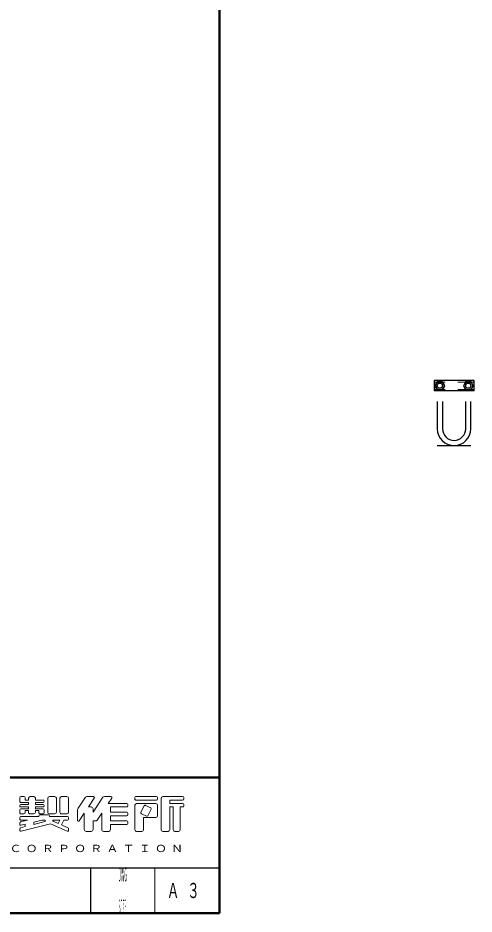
# Model space of a CAD drawing. Units: millimetres on the paper. Extents: x -385 to 39, y -4 to 267.
# Drawn here: x -31.2 to 39.4, y -0.1 to 138.6 of the extents above; entities that cross this region are included whole.
import ezdxf
from ezdxf.enums import TextEntityAlignment as Align

# ---------------------------------------------------------------- set-up
doc = ezdxf.new("R2010")
doc.units = ezdxf.units.MM
doc.linetypes.add('USER1', pattern=[4.5, 2.5, -2])
doc.layers.add('1_10', color=7, linetype='Continuous', lineweight=13)
doc.layers.add('NAKAMURA図枠', color=7, linetype='Continuous', lineweight=13)
doc.styles.add('ＭＳ ゴシック', font='')
doc.styles.get('ＭＳ ゴシック').set_extended_font_data('MS Gothic')

msp = doc.modelspace()

# ---------------------------------------------------------------- linework, layer by layer
at = {"layer": '1_10', "lineweight": 25}
for p, q in [((33.217, 82.468), (33.217, 80.868)), ((39.417, 82.468), (33.217, 82.468)), ((33.742, 82.318), (33.366, 81.668)), ((34.492, 82.318), (33.742, 82.318)), ((34.868, 81.668), (34.492, 82.318)), ((38.142, 82.318), (37.766, 81.668)), ((38.892, 82.318), (38.142, 82.318)), ((39.268, 81.668), (38.892, 82.318)), ((39.417, 80.868), (39.417, 82.468)), ((39.417, 80.868), (33.217, 80.868)), ((33.366, 81.668), (33.742, 81.018)), ((33.742, 81.018), (34.492, 81.018)), ((34.492, 81.018), (34.868, 81.668)), ((37.766, 81.668), (38.142, 81.018)), ((38.142, 81.018), (38.892, 81.018)), ((38.892, 81.018), (39.268, 81.668)), ((33.717, 79.202), (33.717, 75.002)), ((34.517, 79.202), (34.517, 75.002)), ((38.117, 75.002), (38.117, 79.202)), ((38.917, 75.002), (38.917, 79.202)), ((33.717, 72.402), (38.917, 72.402))]:
    msp.add_line(p, q, dxfattribs=at)
at = {"layer": '1_10', "linetype": 'USER1'}
for p, q in [((39.417, 82.238), (33.217, 82.238)), ((39.417, 81.098), (33.217, 81.098))]:
    msp.add_line(p, q, dxfattribs=at)
at = {"layer": '1_10', "lineweight": 25}
for centre, radius in [((34.117, 81.668), 0.65), ((34.117, 81.668), 0.4), ((38.517, 81.668), 0.65), ((38.517, 81.668), 0.4)]:
    msp.add_circle(centre, radius, dxfattribs=at)
for radius in [2.6, 1.8]:
    msp.add_arc((36.317, 75.002), radius, 180, 0, dxfattribs=at)
at = {"layer": 'NAKAMURA図枠', "lineweight": 50}
for p, q in [((0, 0), (0, 267)), ((-385, 21), (0, 21)), ((-385, 0), (0, 0))]:
    msp.add_line(p, q, dxfattribs=at)
at = {"layer": 'NAKAMURA図枠'}
for p, q in [((-30.764, 18.063), (-30.278, 18.063)), ((-28.766, 18.063), (-29.306, 18.063)), ((-26.336, 18.063), (-25.526, 18.063)), ((-24.446, 18.063), (-23.636, 18.063)), ((-20.521, 18.063), (-19.529, 18.063)), ((-17.821, 18.063), (-16.829, 18.063)), ((-12.944, 18.063), (-9.758, 18.063)), ((-8.786, 18.063), (-5.708, 18.063)), ((-30.926, 17.901), (-30.926, 17.28)), ((-30.926, 16.686), (-30.926, 16.605)), ((-30.764, 17.118), (-29.576, 17.118)), ((-30.764, 16.848), (-29.576, 16.848)), ((-30.116, 17.901), (-30.116, 17.523)), ((-30.116, 17.523), (-29.576, 17.523)), ((-29.576, 17.793), (-29.576, 17.523)), ((-29.576, 17.118), (-29.576, 16.848)), ((-28.496, 17.793), (-28.496, 17.523)), ((-28.496, 17.523), (-27.308, 17.523)), ((-28.496, 17.118), (-27.308, 17.118)), ((-28.496, 17.118), (-28.496, 16.848)), ((-28.496, 16.848), (-27.308, 16.848)), ((-27.146, 17.361), (-27.146, 17.28)), ((-27.146, 16.686), (-27.146, 16.605)), ((-26.606, 17.793), (-26.606, 15.633)), ((-25.256, 17.793), (-25.256, 15.633)), ((-24.716, 17.793), (-24.716, 15.633)), ((-23.366, 17.793), (-23.366, 15.633)), ((-21.88, 16.242), (-20.746, 17.943)), ((-20.306, 16.443), (-19.394, 17.811)), ((-19.586, 15.633), (-18.046, 17.943)), ((-17.246, 16.983), (-16.694, 17.811)), ((-17.246, 16.983), (-14.348, 16.983)), ((-14.186, 16.821), (-14.186, 16.605)), ((-13.106, 17.901), (-13.106, 17.685)), ((-13.106, 16.713), (-13.106, 12.933)), ((-12.944, 17.523), (-9.758, 17.523)), ((-12.836, 16.983), (-9.866, 16.983)), ((-11.449, 16.695), (-10.659, 16.3)), ((-9.596, 17.901), (-9.596, 17.685)), ((-9.596, 16.713), (-9.596, 15.093)), ((-9.056, 17.793), (-9.056, 12.933)), ((-7.706, 17.523), (-7.706, 16.983)), ((-7.706, 17.523), (-5.708, 17.523)), ((-7.706, 16.983), (-5.708, 16.983)), ((-5.546, 17.901), (-5.546, 17.685)), ((-5.546, 16.821), (-5.546, 16.605)), ((-30.926, 16.011), (-30.926, 15.525)), ((-30.764, 16.443), (-29.576, 16.443)), ((-30.764, 16.173), (-29.576, 16.173)), ((-30.764, 15.363), (-30.278, 15.363)), ((-30.116, 15.903), (-29.576, 15.903)), ((-30.116, 15.903), (-30.116, 15.525)), ((-29.576, 16.443), (-29.576, 16.173)), ((-29.576, 15.903), (-29.576, 15.633)), ((-29.306, 15.363), (-28.766, 15.363)), ((-28.496, 16.443), (-27.308, 16.443)), ((-28.496, 16.443), (-28.496, 16.173)), ((-28.496, 16.173), (-27.308, 16.173)), ((-28.496, 15.903), (-28.496, 15.633)), ((-28.496, 15.903), (-27.956, 15.903)), ((-27.956, 15.903), (-27.956, 15.525)), ((-27.794, 15.363), (-27.308, 15.363)), ((-27.146, 16.011), (-27.146, 15.525)), ((-26.336, 15.363), (-25.526, 15.363)), ((-24.446, 15.363), (-23.636, 15.363)), ((-22.016, 15.793), (-22.016, 14.413)), ((-21.719, 14.323), (-20.936, 15.498)), ((-20.936, 15.498), (-20.936, 12.933)), ((-20.306, 16.443), (-19.856, 16.443)), ((-19.586, 16.173), (-19.586, 15.633)), ((-18.966, 14.404), (-18.236, 15.498)), ((-18.236, 15.498), (-18.236, 12.933)), ((-16.886, 16.443), (-14.348, 16.443)), ((-16.886, 16.443), (-16.886, 15.633)), ((-16.886, 15.633), (-14.348, 15.633)), ((-14.186, 15.471), (-14.186, 15.255)), ((-11.666, 16.622), (-12.17, 15.616)), ((-12.097, 15.399), (-11.307, 15.004)), ((-10.586, 16.082), (-11.09, 15.076)), ((-7.706, 16.443), (-7.166, 16.443)), ((-7.706, 16.443), (-7.706, 12.933)), ((-7.166, 16.443), (-7.166, 12.933)), ((-6.086, 16.443), (-5.708, 16.443)), ((-6.086, 16.443), (-6.086, 12.933)), ((-30.926, 14.796), (-30.926, 14.58)), ((-30.926, 13.995), (-30.926, 13.773)), ((-29.74, 14.418), (-30.803, 14.152)), ((-30.764, 14.958), (-27.956, 14.958)), ((-30.764, 14.418), (-29.74, 14.418)), ((-27.513, 14.418), (-28.766, 14.105)), ((-27.023, 14.179), (-28.766, 13.743)), ((-28.766, 14.105), (-28.766, 13.743)), ((-27.956, 15.066), (-27.956, 14.958)), ((-27.794, 15.228), (-26.498, 15.228)), ((-27.513, 14.418), (-27.053, 14.418)), ((-26.336, 15.066), (-26.336, 14.958)), ((-26.336, 14.958), (-23.528, 14.958)), ((-25.771, 14.263), (-24.968, 13.906)), ((-25.738, 14.418), (-24.712, 14.418)), ((-24.968, 13.906), (-24.712, 14.418)), ((-24.474, 13.687), (-24.108, 14.418)), ((-24.108, 14.418), (-23.528, 14.418)), ((-23.366, 14.796), (-23.366, 14.58)), ((-19.586, 14.283), (-19.19, 14.283)), ((-19.586, 14.283), (-19.586, 12.933)), ((-16.886, 15.093), (-16.886, 14.283)), ((-16.886, 15.093), (-14.348, 15.093)), ((-16.886, 14.283), (-14.348, 14.283)), ((-14.186, 14.121), (-14.186, 13.905)), ((-11.756, 14.823), (-11.756, 12.933)), ((-11.756, 14.823), (-9.866, 14.823)), ((-30.926, 13.077), (-30.926, 12.854)), ((-30.116, 13.406), (-30.803, 13.234)), ((-26.15, 13.841), (-30.725, 12.697)), ((-30.116, 13.768), (-30.725, 13.615)), ((-30.116, 13.768), (-30.116, 13.406)), ((-26.15, 13.841), (-23.594, 12.705)), ((-24.474, 13.687), (-23.462, 13.237)), ((-23.366, 13.089), (-23.366, 12.853)), ((-20.666, 12.663), (-19.856, 12.663)), ((-17.966, 12.663), (-17.156, 12.663)), ((-16.886, 13.743), (-16.886, 12.933)), ((-16.886, 13.743), (-14.348, 13.743)), ((-12.836, 12.663), (-12.026, 12.663)), ((-8.786, 12.663), (-7.976, 12.663)), ((-6.896, 12.663), (-6.356, 12.663)), ((-10, 7), (-10, 0))]:
    msp.add_line(p, q, dxfattribs=at)
at = {"layer": 'NAKAMURA図枠', "color": 211, "lineweight": 25}
for p, q in [((-242.5, 7), (0, 7)), ((-20, 7), (-20, 0))]:
    msp.add_line(p, q, dxfattribs=at)
at = {"layer": 'NAKAMURA図枠'}
for centre, radius, start, end in [((-30.764, 17.901), 0.162, 89.99998, 179.99996), ((-30.278, 17.901), 0.162, 0, 89.99998), ((-29.306, 17.793), 0.27, 89.99998, 179.99996), ((-28.766, 17.793), 0.27, 0, 89.99998), ((-26.336, 17.793), 0.27, 89.99998, 179.99996), ((-25.526, 17.793), 0.27, 0, 89.99998), ((-24.446, 17.793), 0.27, 89.99998, 179.99996), ((-23.636, 17.793), 0.27, 0, 89.99998), ((-20.521, 17.793), 0.27, 89.99998, 146.30984), ((-19.529, 17.901), 0.162, 326.31015, 89.99998), ((-17.821, 17.793), 0.27, 89.99998, 146.3098), ((-16.829, 17.901), 0.162, 326.31003, 89.99998), ((-12.944, 17.901), 0.162, 89.99998, 179.99996), ((-9.758, 17.901), 0.162, 0, 89.99998), ((-8.786, 17.793), 0.27, 89.99998, 179.99996), ((-5.708, 17.901), 0.162, 0, 89.99998), ((-30.764, 17.28), 0.162, 179.99998, 270.00002), ((-30.764, 16.686), 0.162, 89.99998, 179.99996), ((-27.308, 17.361), 0.162, 0, 89.99998), ((-27.308, 17.28), 0.162, 270.00002, 0), ((-27.308, 16.686), 0.162, 0, 89.99998), ((-14.348, 16.821), 0.162, 0, 89.99998), ((-12.944, 17.685), 0.162, 179.99998, 270.00002), ((-12.836, 16.713), 0.27, 89.99998, 179.99996), ((-11.522, 16.55), 0.162, 63.43447, 153.43474), ((-9.866, 16.713), 0.27, 0, 89.99998), ((-9.758, 17.685), 0.162, 270.00002, 0), ((-5.708, 17.685), 0.162, 270.00002, 0), ((-5.708, 16.821), 0.162, 0, 89.99998), ((-30.764, 16.605), 0.162, 179.99998, 270.00002), ((-30.764, 16.011), 0.162, 89.99998, 179.99996), ((-30.764, 15.525), 0.162, 179.99998, 270.00002), ((-30.278, 15.525), 0.162, 270.00002, 0), ((-29.306, 15.633), 0.27, 179.99998, 270.00002), ((-28.766, 15.633), 0.27, 270.00002, 0), ((-27.794, 15.525), 0.162, 179.99998, 270.00002), ((-27.308, 16.605), 0.162, 270.00002, 0), ((-27.308, 16.011), 0.162, 0, 89.99998), ((-27.308, 15.525), 0.162, 270.00002, 0), ((-26.336, 15.633), 0.27, 179.99998, 270.00002), ((-25.526, 15.633), 0.27, 270.00002, 0), ((-24.446, 15.633), 0.27, 179.99998, 270.00002), ((-23.636, 15.633), 0.27, 270.00002, 0), ((-21.206, 15.793), 0.81, 146.30999, 179.99996), ((-19.856, 16.173), 0.27, 0, 89.99998), ((-14.348, 16.605), 0.162, 270.00002, 0), ((-14.348, 15.471), 0.162, 0, 89.99998), ((-12.025, 15.544), 0.162, 153.43517, 243.43529), ((-10.731, 16.155), 0.162, 333.43484, 63.43447), ((-5.708, 16.605), 0.162, 270.00002, 0), ((-30.764, 14.796), 0.162, 89.99998, 179.99996), ((-30.764, 14.58), 0.162, 179.99998, 270.00002), ((-30.764, 13.995), 0.162, 104.03614, 179.99996), ((-27.794, 15.066), 0.162, 89.99998, 179.99996), ((-27.053, 14.297), 0.121, 284.0365, 89.99998), ((-26.498, 15.066), 0.162, 0, 89.99998), ((-25.738, 14.337), 0.081, 89.99998, 246.03817), ((-23.528, 14.796), 0.162, 0, 89.99998), ((-23.528, 14.58), 0.162, 270.00002, 0), ((-21.854, 14.413), 0.162, 179.99998, 326.30997), ((-19.19, 14.553), 0.27, 270.00002, 326.31002), ((-14.348, 15.255), 0.162, 270.00002, 0), ((-14.348, 14.121), 0.162, 0, 89.99998), ((-14.348, 13.905), 0.162, 270.00002, 0), ((-11.234, 15.149), 0.162, 243.43534, 333.43491), ((-9.866, 15.093), 0.27, 270.00002, 0), ((-30.764, 13.773), 0.162, 179.99998, 284.03612), ((-30.764, 13.077), 0.162, 104.03614, 179.99996), ((-30.764, 12.854), 0.162, 179.99998, 284.03612), ((-23.528, 12.853), 0.162, 246.03699, 0), ((-23.528, 13.089), 0.162, 0, 66.03701), ((-20.666, 12.933), 0.27, 179.99998, 270.00002), ((-19.856, 12.933), 0.27, 270.00002, 0), ((-17.966, 12.933), 0.27, 179.99998, 270.00002), ((-17.156, 12.933), 0.27, 270.00002, 0), ((-12.836, 12.933), 0.27, 179.99998, 270.00002), ((-12.026, 12.933), 0.27, 270.00002, 0), ((-8.786, 12.933), 0.27, 179.99998, 270.00002), ((-7.976, 12.933), 0.27, 270.00002, 0), ((-6.896, 12.933), 0.27, 179.99998, 270.00002), ((-6.356, 12.933), 0.27, 270.00002, 0)]:
    msp.add_arc(centre, radius, start, end, dxfattribs=at)

# ---------------------------------------------------------------- texts
at = {"layer": 'NAKAMURA図枠', "style": 'ＭＳ ゴシック'}
for s, width, p in [('ＤＷＧ', 0.15, (-15, 6)), ('ＳＩＺＥ', 0.1, (-15, 1))]:
    msp.add_text(s, height=2.199, dxfattribs=dict(at, width=width)).set_placement(p, align=Align.MIDDLE_CENTER)
at = {"layer": 'NAKAMURA図枠', "color": 4, "attachment_point": 5, "style": 'ＭＳ ゴシック'}
for s, insert, char_height in [('\\T1.39;\\W1.2;ＮＡＫＡＭＵＲＡ\u3000ＭＦＧ．ＣＯＲＰＯＲＡＴＩＯＮ', (-35, 10), 1.1), ('\\T1.64;\\W0.6;Ａ３', (-5, 3.5), 2.346)]:
    msp.add_mtext(s, dxfattribs=dict(at, insert=insert, char_height=char_height))

doc.saveas('drawing.dxf')
